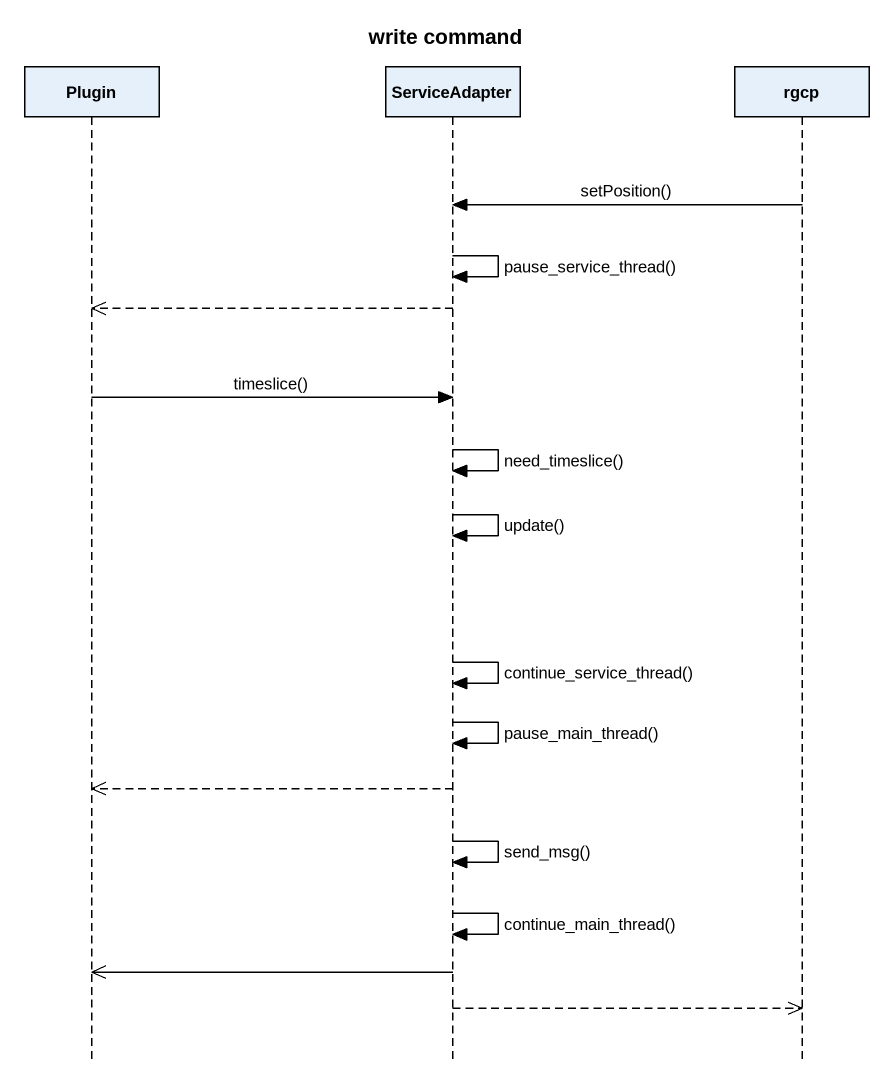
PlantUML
@startuml
title write command
hide footbox
participant Plugin
participant ServiceAdapter
participant rgcp

rgcp -> ServiceAdapter : setPosition()
ServiceAdapter -> ServiceAdapter : pause_service_thread()
ServiceAdapter -->> Plugin
Plugin -> ServiceAdapter : timeslice()
ServiceAdapter -> ServiceAdapter : need_timeslice()
ServiceAdapter -> ServiceAdapter : update()
ServiceAdapter -> ServiceAdapter : continue_service_thread()
ServiceAdapter -> ServiceAdapter : pause_main_thread()
ServiceAdapter -->> Plugin
ServiceAdapter -> ServiceAdapter : send_msg()
ServiceAdapter -> ServiceAdapter : continue_main_thread()
ServiceAdapter ->> Plugin
ServiceAdapter -->> rgcp
@enduml
